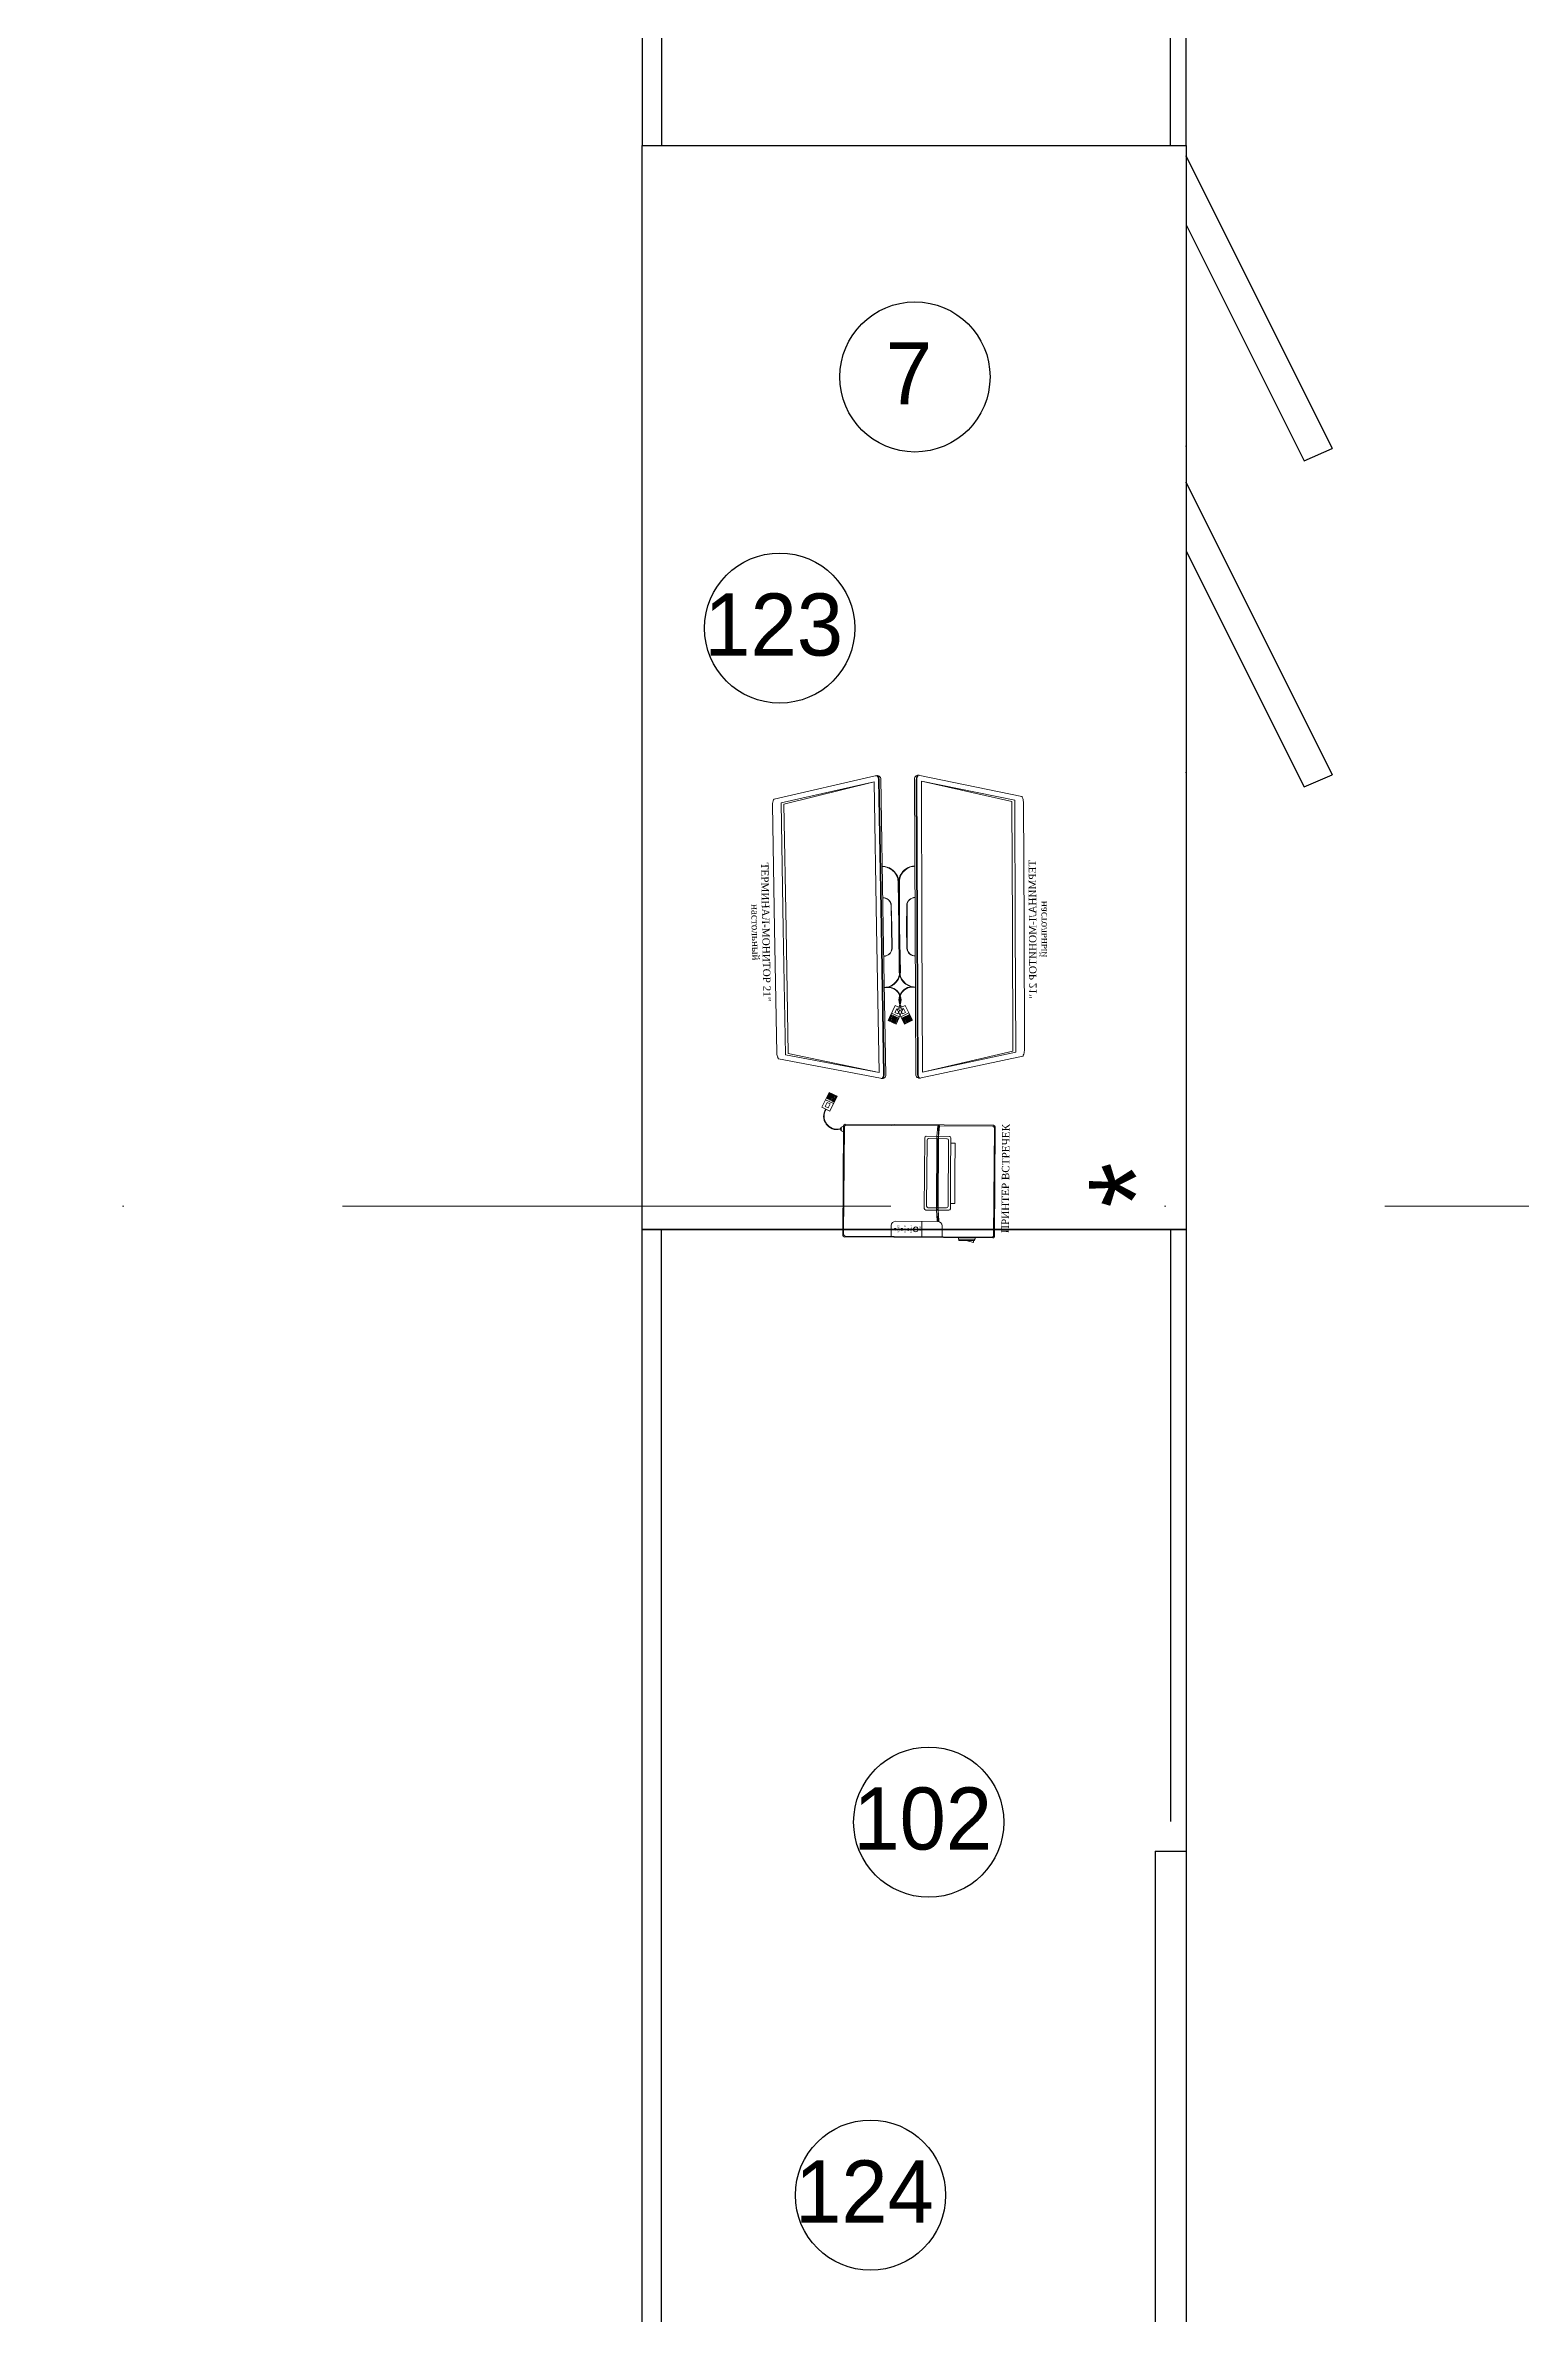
# Model space of a CAD drawing. Header units: millimetres. Extents: x -34838 to 729576, y -214038 to 121482.
# Drawn here: x 599056 to 600955, y -49661 to -46741 of the extents above; entities that cross this region are included whole.
import ezdxf
from ezdxf.enums import TextEntityAlignment as Align

# ---------------------------------------------------------------- set-up
doc = ezdxf.new("R2010")
doc.units = ezdxf.units.MM
doc.header["$MEASUREMENT"] = 0
doc.linetypes.add('HIDDEN', pattern=[114.3, 76.2, -38.1])
doc.linetypes.add('Штрихпунктирная', pattern=[1340.555525, 705.555534, -352.777767, 0, -282.222223])
for name, color, linetype in [('OBORUD-Plosk', 1, 'Continuous'), ('OBORUD-Testi', 2, 'Continuous'), ('POSIZII', 5, 'Continuous'), ('А _ ОСІ КООРДИНАЦІЙНІ.3D', 7, 'Continuous')]:
    doc.layers.add(name, color=color, linetype=linetype)
for name, color, linetype, lineweight in [('А _ ОСІ КООРДИНАЦІЙНІ.3D_Ном._пера__105', 7, 'Continuous', 13), ('А _ ОСІ КООРДИНАЦІЙНІ.3D_Ном._пера__25', 7, 'Continuous', 0), ('Облікове обладнання', 52, 'Continuous', 5)]:
    doc.layers.add(name, color=color, linetype=linetype, lineweight=lineweight)
doc.styles.add('ROMANS', font='romans', dxfattribs={"height": 12})
doc.styles.add('Артишок размер', font='Times New Roman.ttf')
doc.styles.add('СГЕНЕРИР_СТИЛЬ_1', font='Arial.ttf')

# ---------------------------------------------------------------- blocks, each defined once
blk = doc.blocks.new('Стандартный Маркер Сетки_2')
at = {"layer": 'А _ ОСІ КООРДИНАЦІЙНІ.3D_Ном._пера__105', "color": 7, "linetype": 'Штрихпунктирная', "lineweight": 13}
blk.add_line((500, 0), (99754.182117, 0), dxfattribs=at)
at = {"layer": 'А _ ОСІ КООРДИНАЦІЙНІ.3D_Ном._пера__25', "color": 7, "lineweight": 0, "style": 'СГЕНЕРИР_СТИЛЬ_1'}
blk.add_attdef('AC_MarkerText_1', text='', height=700, dxfattribs=at).set_placement((-1000, 40.005), align=Align.MIDDLE_CENTER)
blk = doc.blocks.new('A16A1')
at = {"layer": 'OBORUD-Plosk'}
for p, q in [((0, 0), (0, -70)), ((160, 0), (0, 0)), ((160, -70), (160, 0)), ((160, -2.5), (0, -2.5)), ((0, -70), (160, -70))]:
    blk.add_line(p, q, dxfattribs=at)
at = {"layer": 'OBORUD-Plosk', "linetype": 'HIDDEN'}
for p, q in [((80, -66), (160, -66)), ((80, -66), (80, -70)), ((0, -68), (80, -68))]:
    blk.add_line(p, q, dxfattribs=at)
at = {"layer": 'OBORUD-Testi', "style": 'ROMANS'}
for tag, p, flags in [('MOD', (0, 25), 9), ('AREA', (0, 5.57), 1)]:
    blk.add_attdef(tag, p, '', height=12, dxfattribs=dict(at, flags=flags))
blk.add_attdef('POS', text='', height=12, dxfattribs=at).set_placement((15.94, -89.44), align=Align.MIDDLE)
blk = doc.blocks.new('BM1A')
at = {"linetype": 'Continuous', "elevation": 88}
blk.add_lwpolyline([(1, 0), (1, 0), (1, 0)], dxfattribs=at)
at = {"layer": 'OBORUD-Plosk'}
for p, q in [((1, 0), (150.5, 0)), ((1, -70), (1, 0)), ((150.5, 0), (150.5, -70)), ((150.5, -70), (1, -70)), ((94.54, -70), (62.02, -85.16)), ((104, -70), (63.71, -88.79)), ((139.54, -70), (107.02, -85.16)), ((149, -70), (108.71, -88.79)), ((62.02, -85.16), (63.71, -88.79)), ((107.02, -85.16), (108.71, -88.79))]:
    blk.add_line(p, q, dxfattribs=at)
for p in [(64, -70), (104, -70), (109, -70), (149, -70)]:
    blk.add_point(p, dxfattribs=at)
blk.add_text('*', height=12, dxfattribs=at).set_placement((4, -69.48))
at = {"layer": 'OBORUD-Testi', "style": 'ROMANS'}
for tag, p, flags in [('MOD', (1, 25), 9), ('AREA', (1, 5.57), 1)]:
    blk.add_attdef(tag, p, '', height=12, dxfattribs=dict(at, flags=flags))
blk.add_attdef('POS', text='', height=12, dxfattribs=at).set_placement((11, -85), align=Align.MIDDLE)
blk = doc.blocks.new('BM3A')
at = {"layer": 'POSIZII', "color": 0, "ltscale": 50}
blk.add_blockref('BM1A', (-1, 0), dxfattribs=at)
blk = doc.blocks.new('Артишок терминал-монитор 21 настольный')
for p, q in [((-58.5, 0), (0, 0)), ((58.5, 0), (0, 0)), ((106.1, 2.5), (101.2, -7.6)), ((125.3, -6.7), (106.1, 2.5)), ((-194.5, -27.8), (-167.1, -158.6)), ((0, -20.9), (-191.2, -20.9)), ((0, -23.8), (-189.3, -23.8)), ((0, -23), (-189, -23)), ((-58.1, -0.8), (0, -0.8)), ((0, -9.8), (-27.9, -10.1)), ((0, -10.5), (-27.7, -10.5)), ((58.1, -0.8), (0, -0.8)), ((0, -9.8), (27.9, -10.1)), ((0, -10.5), (27.7, -10.5)), ((0, -20.9), (191.2, -20.9)), ((0, -23), (189, -23)), ((0, -23.8), (189.3, -23.8)), ((101.2, -7.6), (120.4, -16.8)), ((107.2, -1.6), (105.4, -5.4)), ((105.4, -5.4), (110.4, -7.9)), ((112.2, -4.1), (107.2, -1.6)), ((110.4, -7.9), (112.2, -4.1)), ((111, -12.3), (115.9, -2.2)), ((120.4, -16.8), (112.8, -13.2)), ((113.2, -12.3), (113.7, -11.3)), ((120.8, -15.9), (113.2, -12.3)), ((121.3, -15), (113.7, -11.3)), ((114.1, -10.4), (114.6, -9.5)), ((121.7, -14.1), (114.1, -10.4)), ((122.2, -13.1), (114.6, -9.5)), ((115, -8.6), (115.5, -7.7)), ((122.6, -12.2), (115, -8.6)), ((123, -11.3), (115.5, -7.7)), ((115.9, -6.7), (116.3, -5.8)), ((123.5, -10.4), (115.9, -6.7)), ((123.9, -9.5), (116.3, -5.8)), ((116.8, -4.9), (117.2, -4)), ((124.4, -8.5), (116.8, -4.9)), ((124.8, -7.6), (117.2, -4)), ((125.3, -6.7), (117.7, -3)), ((125.3, -6.7), (120.4, -16.8)), ((194.5, -27.8), (167.1, -158.6)), ((0, -29.6), (-187.1, -29.6)), ((-187.1, -29.6), (-162.2, -149.6)), ((-160.5, -146), (-187.1, -29.6)), ((0, -29.6), (187.1, -29.6)), ((160.5, -146), (187.1, -29.6)), ((187.1, -29.6), (162.2, -149.6)), ((-160.5, -146), (0, -146)), ((160.5, -146), (0, -146)), ((-162.2, -149.6), (0, -149.6)), ((-160, -160.8), (0, -161)), ((162.2, -149.6), (0, -149.6)), ((160, -160.8), (0, -161))]:
    blk.add_line(p, q)
for centre, radius, start, end in [((94.4, -16.8), 17.1, 57.1618, 193.9083), ((-189, -34.5), 10.7, 91.4554, 124.2235), ((-189.7, -25.6), 5.31, 160.9559, 204.2735), ((-188.8, -34.8), 11.8, 90.7152, 121.3922), ((-190.5, -25.3), 4.44, 98.745, 160.9559), ((-61.3, -19.3), 16.5, 140.0874, 185.7349), ((-57.5, -21.4), 20.3, 135.9738, 178.5739), ((-56.8, -21.3), 21.4, 94.5705, 143.6598), ((-57.5, -20.4), 19.6, 91.77, 138.1873), ((-27.1, -20.5), 10.4, 94.258, 182.5017), ((-25.5, -21.5), 12.1, 139.7176, 177.1239), ((-27.4, -20.3), 9.8, 91.77, 138.1873), ((27.4, -20.3), 9.8, 41.8127, 88.23), ((27.1, -20.5), 10.4, 357.4983, 85.742), ((25.5, -21.5), 12.1, 2.8761, 40.2824), ((57.5, -20.4), 19.6, 41.8127, 88.23), ((56.8, -21.3), 21.4, 36.3402, 85.4295), ((57.5, -21.4), 20.3, 1.4261, 44.0262), ((61.3, -19.3), 16.5, 354.2651, 39.9126), ((94.5, -16.9), 16.7, 57.5376, 193.9035), ((188.8, -34.8), 11.8, 58.6078, 89.2848), ((189, -34.5), 10.7, 55.7765, 88.5446), ((190.5, -25.3), 4.44, 19.0441, 81.255), ((189.7, -25.6), 5.31, 335.7265, 19.0441), ((-164.9, -156.5), 3.1, 222.9991, 246.1972), ((-158.7, -142.5), 18.3, 246.1972, 265.9932), ((158.7, -142.5), 18.3, 274.0068, 293.8028), ((164.9, -156.5), 3.1, 293.8028, 317.0009)]:
    blk.add_arc(centre, radius, start, end)
at = {"style": 'Артишок размер'}
for s, p in [('ТЕРМИНАЛ-МОНИТОР 21"', (-85.5, -176.7)), ('настольный', (-32.5, -190.2))]:
    blk.add_text(s, height=9.5, dxfattribs=at).set_placement(p)
blk = doc.blocks.new('Артишок принтер встречек')
for p, q in [((-70.7, 0), (70.3, 0)), ((-70.7, 0), (70.3, 0)), ((0, -1), (0, 0)), ((94, 28), (89.2, 17.8)), ((89.2, 17.8), (108.3, 8.6)), ((95.1, 23.8), (93.3, 20)), ((93.3, 20), (98.4, 17.6)), ((113.2, 18.7), (94, 28)), ((100.2, 21.4), (95.1, 23.8)), ((98.4, 17.6), (100.2, 21.4)), ((99, 13.1), (103.8, 23.3)), ((108.3, 8.6), (100.8, 12.2)), ((101.2, 13.2), (101.6, 14.1)), ((108.8, 9.5), (101.2, 13.2)), ((109.2, 10.4), (101.6, 14.1)), ((102.1, 15), (102.5, 15.9)), ((109.7, 11.4), (102.1, 15)), ((110.1, 12.3), (102.5, 15.9)), ((103, 16.9), (103.4, 17.8)), ((110.6, 13.2), (103, 16.9)), ((111, 14.1), (103.4, 17.8)), ((103.9, 18.7), (104.3, 19.6)), ((111.4, 15.1), (103.9, 18.7)), ((111.9, 16), (104.3, 19.6)), ((104.7, 20.5), (105.2, 21.5)), ((112.3, 16.9), (104.7, 20.5)), ((112.8, 17.8), (105.2, 21.5)), ((113.2, 18.7), (105.6, 22.4)), ((113.2, 18.7), (108.3, 8.6)), ((-72.7, -193), (-72.7, -2)), ((-71.6, -3), (-71.6, -192)), ((-69.6, -1), (69.1, -1)), ((71.1, -3), (71.1, -121.3)), ((72.3, -2), (72.3, -193)), ((-57.7, -62.1), (-71.6, -62.1)), ((-52.1, -67.7), (-52.1, -122.3)), ((-71.6, -101.7), (-52.1, -101.7)), ((-37.4, -136.1), (-37.4, -106.5)), ((-35.4, -104.5), (55.6, -104.5)), ((-34.4, -109.5), (-34.4, -133.1)), ((-32.4, -107.5), (52.6, -107.5)), ((54.6, -109.5), (54.6, -133.1)), ((57.6, -136.1), (57.6, -106.5)), ((-71.6, -127.9), (-57.7, -127.9)), ((-52.1, -122.3), (-50.9, -121.3)), ((-37.4, -122.3), (-52.1, -122.3)), ((-52.1, -122.3), (-50.9, -123.3)), ((-50.9, -121.3), (-37.4, -120.2)), ((-50.9, -123.3), (-37.4, -122.3)), ((-37.4, -120.2), (57.6, -120.2)), ((57.6, -122.3), (-37.4, -122.3)), ((-35.4, -138.1), (10.1, -138.1)), ((-32.4, -135.1), (52.6, -135.1)), ((-28.6, -143.7), (-28.6, -138.1)), ((-28.6, -143.7), (10.1, -143.7)), ((10.1, -138.1), (55.6, -138.1)), ((10.1, -143.7), (48.8, -143.7)), ((44, -121.4), (42.9, -122.3)), ((48.8, -143.7), (48.8, -138.1)), ((71.1, -121.3), (57.6, -120.2)), ((57.6, -122.3), (72.3, -122.3)), ((71.1, -123.3), (57.6, -122.3)), ((72.3, -122.3), (71.1, -121.3)), ((72.3, -122.3), (71.1, -123.3)), ((71.1, -192), (71.1, -123.3)), ((71.2, -121.4), (72.3, -122.3)), ((-78.5, -168.2), (-76.3, -158.7)), ((-76.3, -168.2), (-78.5, -168.2)), ((-76.3, -169.4), (-76.3, -149.4)), ((-76.3, -149.4), (-74.6, -149.4)), ((-74.6, -169.4), (-76.3, -169.4)), ((-74.6, -149.4), (-74.6, -148.7)), ((-74.6, -148.7), (-72.7, -148.7)), ((-74.6, -149.4), (-74.6, -169.4)), ((-74.6, -169.4), (-74.6, -170.1)), ((-74.6, -170.1), (-72.7, -170.1)), ((70.3, -195), (-70.7, -195)), ((-69.6, -194), (69.1, -194))]:
    blk.add_line(p, q)
for centre, radius in [((-62.4, -67.3), 1.24), ((-62.4, -75.7), 1.24), ((-62.4, -84.1), 1.24), ((-62.3, -93.8), 3.07)]:
    blk.add_circle(centre, radius)
for centre, radius, start, end in [((82.4, 8.6), 17.1, 57.1618, 193.9083), ((82.5, 8.5), 16.7, 57.5376, 193.9035), ((-70.6, -2.2), 2.18, 94.5752, 175.4248), ((-69.4, -3.1), 2.18, 94.5752, 175.4248), ((68.9, -3.1), 2.18, 4.5752, 85.4248), ((70.1, -2.2), 2.18, 4.5752, 85.4248), ((-58.2, -68.2), 6.19, 5.2446, 84.7554), ((-35.1, -106.8), 2.28, 96.6979, 173.3021), ((-32.1, -109.8), 2.3, 96.626, 172.9544), ((52.3, -109.8), 2.3, 7.0456, 83.374), ((55.3, -106.8), 2.28, 6.6979, 83.3021), ((-58.2, -121.7), 6.19, 275.2446, 354.7554), ((-35.1, -135.9), 2.28, 186.6979, 263.3021), ((-32.1, -132.9), 2.3, 187.0456, 263.374), ((52.3, -132.9), 2.3, 276.626, 352.9544), ((55.3, -135.9), 2.28, 276.6979, 353.3021), ((-70.6, -192.8), 2.18, 184.5752, 265.4248), ((-69.4, -191.9), 2.18, 184.5752, 265.4248), ((68.9, -191.9), 2.18, 274.5752, 355.4248), ((70.1, -192.8), 2.18, 274.5752, 355.4248)]:
    blk.add_arc(centre, radius, start, end)
for centre, major_axis, ratio, start_param, end_param in [((66.2, 0), (-3.67, 0), 0.815771, 3.141593, 6.283185), ((66.2, 2.6), (0, 1.94), 0.980128, -1.570796, 1.570796)]:
    blk.add_ellipse(centre, major_axis=major_axis, ratio=ratio, start_param=start_param, end_param=end_param)
for points in [[(-37.4, -122.3), (-34.9, -120.2), (-32.4, -122.3), (-29.9, -120.2), (-27.4, -122.3), (-24.9, -120.2), (-22.4, -122.3), (-19.9, -120.2), (-17.4, -122.3), (-14.9, -120.2), (-12.4, -122.3), (-9.9, -120.2), (-7.4, -122.3), (-4.9, -120.2), (-2.4, -122.3), (0.1, -120.2), (2.6, -122.3), (5.1, -120.2), (7.6, -122.3), (10.1, -120.2), (12.6, -122.3), (15.1, -120.2), (17.6, -122.3), (20.1, -120.2), (22.6, -122.3), (25.1, -120.2), (27.6, -122.3), (30.1, -120.2), (32.6, -122.3), (35.1, -120.2), (37.6, -122.3), (40.1, -120.2), (42.6, -122.3), (45.1, -120.2), (47.6, -122.3), (50.1, -120.2), (52.6, -122.3), (55.1, -120.2), (57.6, -122.3)], [(-37.4, -120.2), (-34.9, -122.3), (-32.4, -120.2), (-29.9, -122.3), (-27.4, -120.2), (-24.9, -122.3), (-22.4, -120.2), (-19.9, -122.3), (-17.4, -120.2), (-14.9, -122.3), (-12.4, -120.2), (-9.9, -122.3), (-7.4, -120.2), (-4.9, -122.3), (-2.4, -120.2), (0.1, -122.3), (2.6, -120.2), (5.1, -122.3), (7.6, -120.2), (10.1, -122.3), (12.6, -120.2), (15.1, -122.3), (17.6, -120.2), (20.1, -122.3), (22.6, -120.2), (25.1, -122.3), (27.6, -120.2), (30.1, -122.3), (32.6, -120.2), (35.1, -122.3), (37.6, -120.2), (40.1, -122.3), (42.6, -120.2), (45.1, -122.3), (47.6, -120.2), (50.1, -122.3), (52.6, -120.2), (55.1, -122.3), (57.6, -120.2)]]:
    blk.add_spline(points, degree=3)
at = {"style": 'Артишок размер'}
for s, height, p in [('POWER', 2, (-67.2, -72.6)), ('ERROR', 2, (-67, -80.9)), ('PAPER', 2, (-66.8, -89)), ('FEED', 2, (-66.2, -100.3)), ('ПРИНТЕР ВСТРЕЧЕК', 9.5, (-66.3, -213.5))]:
    blk.add_text(s, height=height, dxfattribs=at).set_placement(p)

msp = doc.modelspace()

# ---------------------------------------------------------------- linework, layer by layer
at = {"color": 6}
msp.add_circle((600174.4, -47167.5), 96.6, dxfattribs=at)
at = {"color": 3}
for centre in [(600000.4, -47490.7), (600192.1, -49027.3), (600117.2, -49507.3)]:
    msp.add_circle(centre, 96.6, dxfattribs=at)

# ---------------------------------------------------------------- block references
at = {"layer": 'OBORUD-Plosk', "color": 0, "yscale": 10, "zscale": 10, "rotation": 90}
for p, xscale in [((599823.3, -46869.5), 10), ((599823.3, -48264.5), -10)]:
    msp.add_blockref('A16A1', p, dxfattribs=dict(at, xscale=xscale))
at = {"layer": 'OBORUD-Plosk', "xscale": 9.330999999991036, "yscale": 10, "zscale": 10, "rotation": 90}
msp.add_blockref('BM3A', (599823.3, -48264.5), dxfattribs=at)
at = {"layer": 'А _ ОСІ КООРДИНАЦІЙНІ.3D', "color": 7, "linetype": 'Continuous', "lineweight": 60, "zscale": 1000}
msp.add_blockref('Стандартный Маркер Сетки_2', (521180, -48234.5), dxfattribs=at)
at = {"layer": 'Облікове обладнання'}
for name, p, rotation in [('Артишок терминал-монитор 21 настольный', (600154.6, -47875), 270.9930338805844), ('Артишок принтер встречек', (600082.1, -48201.5), 89.60692040577403)]:
    msp.add_blockref(name, p, dxfattribs=dict(at, rotation=rotation))
at = {"layer": 'Облікове обладнання', "xscale": -1, "rotation": 90.22196118540656}
msp.add_blockref('Артишок терминал-монитор 21 настольный', (600153.8, -47875), dxfattribs=at)

# ---------------------------------------------------------------- texts
at = {"color": 6, "insert": (599939.1, -47122.8), "char_height": 80, "attachment_point": 1}
msp.add_mtext_dynamic_manual_height_columns('\\pxqc;7', width=455.137, gutter_width=12.5, heights=[80], dxfattribs=at)
at = {"color": 3, "char_height": 80, "attachment_point": 1}
for s, heights, insert in [('\\pxqc;123', [44.7], (599765.1, -47446.1)), ('\\pxqc;102', [80], (599956.8, -48982.6)), ('\\pxqc;124', [44.7], (599881.9, -49462.6))]:
    msp.add_mtext_dynamic_manual_height_columns(s, width=455.137, gutter_width=12.5, heights=heights, dxfattribs=dict(at, insert=insert))

doc.saveas('drawing.dxf')
